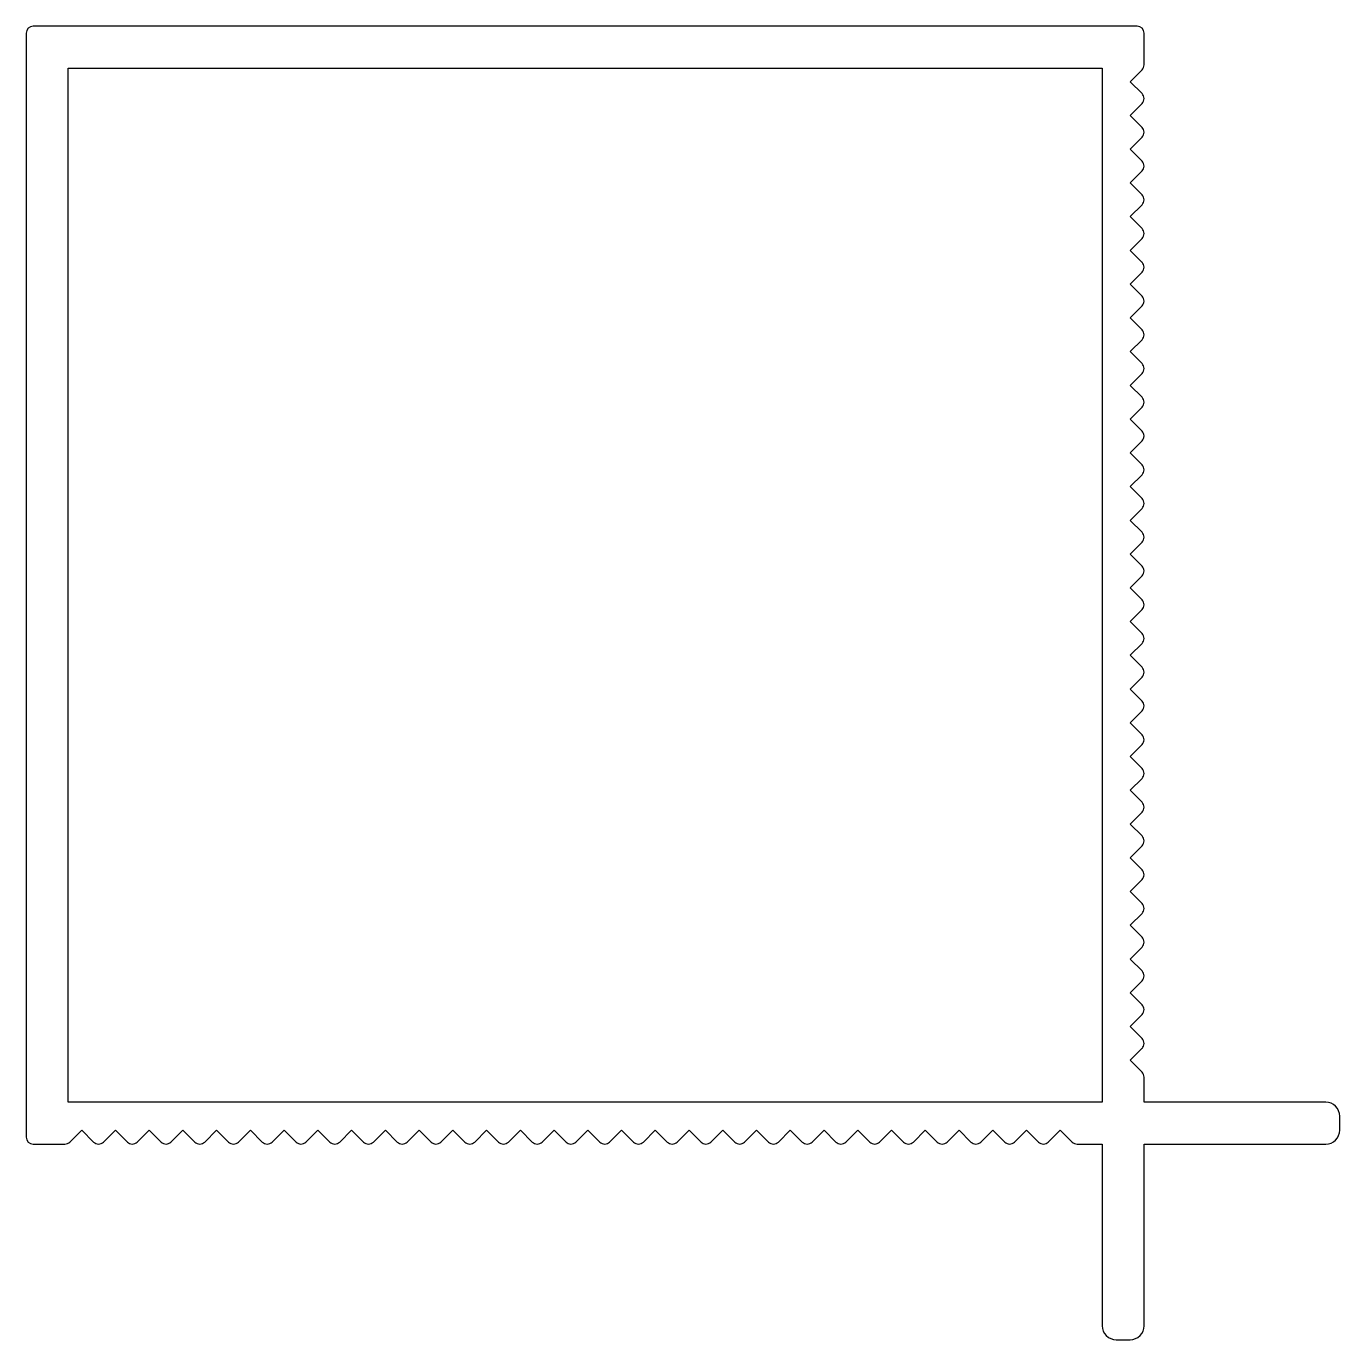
# Model space of a CAD drawing. Extents: x 1836.4 to 1883.4, y 1808.5 to 1855.5.
import ezdxf

# ---------------------------------------------------------------- set-up
doc = ezdxf.new("R2010")
doc.units = 0
doc.layers.get('0').update_dxf_attribs({"linetype": 'CONTINUOUS'})

msp = doc.modelspace()

# ---------------------------------------------------------------- linework, layer by layer
for p, q in [((1836.369, 1855.293), (1836.369, 1815.792)), ((1876.119, 1855.543), (1836.619, 1855.543)), ((1876.369, 1854.164), (1876.369, 1855.293)), ((1837.869, 1817.042), (1837.869, 1854.042)), ((1837.869, 1854.042), (1874.869, 1854.042)), ((1874.869, 1854.042), (1874.869, 1817.042)), ((1875.869, 1853.56), (1876.296, 1853.987)), ((1876.296, 1853.133), (1875.869, 1853.56)), ((1875.869, 1852.352), (1876.296, 1852.78)), ((1876.296, 1851.925), (1875.869, 1852.352)), ((1875.869, 1851.145), (1876.296, 1851.572)), ((1876.296, 1850.718), (1875.869, 1851.145)), ((1875.869, 1849.938), (1876.296, 1850.365)), ((1876.296, 1849.511), (1875.869, 1849.938)), ((1875.869, 1848.73), (1876.296, 1849.157)), ((1876.296, 1848.303), (1875.869, 1848.73)), ((1875.869, 1847.522), (1876.296, 1847.95)), ((1876.296, 1847.095), (1875.869, 1847.522)), ((1875.869, 1846.315), (1876.296, 1846.742)), ((1876.296, 1845.888), (1875.869, 1846.315)), ((1875.869, 1845.108), (1876.296, 1845.535)), ((1876.296, 1844.681), (1875.869, 1845.108)), ((1875.869, 1843.9), (1876.296, 1844.327)), ((1876.296, 1843.473), (1875.869, 1843.9)), ((1875.869, 1842.693), (1876.296, 1843.12)), ((1876.296, 1842.266), (1875.869, 1842.693)), ((1875.869, 1841.485), (1876.296, 1841.912)), ((1876.296, 1841.058), (1875.869, 1841.485)), ((1875.869, 1840.278), (1876.296, 1840.705)), ((1876.296, 1839.851), (1875.869, 1840.278)), ((1875.869, 1839.07), (1876.296, 1839.497)), ((1876.296, 1838.643), (1875.869, 1839.07)), ((1875.869, 1837.863), (1876.296, 1838.29)), ((1876.296, 1837.436), (1875.869, 1837.863)), ((1875.869, 1836.655), (1876.296, 1837.082)), ((1876.296, 1836.228), (1875.869, 1836.655)), ((1875.869, 1835.448), (1876.296, 1835.875)), ((1876.296, 1835.021), (1875.869, 1835.448)), ((1875.869, 1834.24), (1876.296, 1834.667)), ((1876.296, 1833.813), (1875.869, 1834.24)), ((1875.869, 1833.033), (1876.296, 1833.46)), ((1876.296, 1832.606), (1875.869, 1833.033)), ((1875.869, 1831.825), (1876.296, 1832.252)), ((1876.296, 1831.398), (1875.869, 1831.825)), ((1875.869, 1830.618), (1876.296, 1831.045)), ((1876.296, 1830.191), (1875.869, 1830.618)), ((1875.869, 1829.41), (1876.296, 1829.837)), ((1876.296, 1828.983), (1875.869, 1829.41)), ((1875.869, 1828.203), (1876.296, 1828.63)), ((1876.296, 1827.776), (1875.869, 1828.203)), ((1875.869, 1826.995), (1876.296, 1827.422)), ((1876.296, 1826.568), (1875.869, 1826.995)), ((1875.869, 1825.788), (1876.296, 1826.215)), ((1876.296, 1825.361), (1875.869, 1825.788)), ((1875.869, 1824.58), (1876.296, 1825.007)), ((1876.296, 1824.153), (1875.869, 1824.58)), ((1875.869, 1823.373), (1876.296, 1823.8)), ((1876.296, 1822.946), (1875.869, 1823.373)), ((1875.869, 1822.165), (1876.296, 1822.592)), ((1876.296, 1821.738), (1875.869, 1822.165)), ((1875.869, 1820.958), (1876.296, 1821.385)), ((1876.296, 1820.531), (1875.869, 1820.958)), ((1875.869, 1819.75), (1876.296, 1820.177)), ((1876.296, 1819.323), (1875.869, 1819.75)), ((1875.869, 1818.543), (1876.296, 1818.97)), ((1876.296, 1818.116), (1875.869, 1818.543)), ((1876.369, 1817.042), (1876.369, 1817.939)), ((1874.869, 1817.042), (1837.869, 1817.042)), ((1882.869, 1817.042), (1876.369, 1817.042)), ((1883.369, 1816.042), (1883.369, 1816.542)), ((1837.925, 1815.616), (1838.352, 1816.043)), ((1838.352, 1816.043), (1838.779, 1815.616)), ((1839.132, 1815.616), (1839.559, 1816.043)), ((1839.559, 1816.043), (1839.986, 1815.616)), ((1840.34, 1815.616), (1840.767, 1816.043)), ((1840.767, 1816.043), (1841.194, 1815.616)), ((1841.547, 1815.616), (1841.974, 1816.043)), ((1841.974, 1816.043), (1842.401, 1815.616)), ((1842.755, 1815.616), (1843.182, 1816.043)), ((1843.182, 1816.043), (1843.609, 1815.616)), ((1843.962, 1815.616), (1844.389, 1816.043)), ((1844.389, 1816.043), (1844.816, 1815.616)), ((1845.17, 1815.616), (1845.597, 1816.043)), ((1845.597, 1816.043), (1846.024, 1815.616)), ((1846.377, 1815.616), (1846.804, 1816.043)), ((1846.804, 1816.043), (1847.231, 1815.616)), ((1847.585, 1815.616), (1848.012, 1816.043)), ((1848.012, 1816.043), (1848.439, 1815.616)), ((1848.792, 1815.616), (1849.219, 1816.043)), ((1849.219, 1816.043), (1849.646, 1815.616)), ((1850, 1815.616), (1850.427, 1816.043)), ((1850.427, 1816.043), (1850.854, 1815.616)), ((1851.207, 1815.616), (1851.634, 1816.043)), ((1851.634, 1816.043), (1852.061, 1815.616)), ((1852.415, 1815.616), (1852.842, 1816.043)), ((1852.842, 1816.043), (1853.269, 1815.616)), ((1853.622, 1815.616), (1854.049, 1816.043)), ((1854.049, 1816.043), (1854.476, 1815.616)), ((1854.83, 1815.616), (1855.257, 1816.043)), ((1855.257, 1816.043), (1855.684, 1815.616)), ((1856.037, 1815.616), (1856.464, 1816.043)), ((1856.464, 1816.043), (1856.891, 1815.616)), ((1857.245, 1815.616), (1857.672, 1816.043)), ((1857.672, 1816.043), (1858.099, 1815.616)), ((1858.452, 1815.616), (1858.879, 1816.043)), ((1858.879, 1816.043), (1859.306, 1815.616)), ((1859.66, 1815.616), (1860.087, 1816.043)), ((1860.087, 1816.043), (1860.514, 1815.616)), ((1860.867, 1815.616), (1861.294, 1816.043)), ((1861.294, 1816.043), (1861.721, 1815.616)), ((1862.075, 1815.616), (1862.502, 1816.043)), ((1862.502, 1816.043), (1862.929, 1815.616)), ((1863.282, 1815.616), (1863.709, 1816.043)), ((1863.709, 1816.043), (1864.136, 1815.616)), ((1864.49, 1815.616), (1864.917, 1816.043)), ((1864.917, 1816.043), (1865.344, 1815.616)), ((1865.697, 1815.616), (1866.124, 1816.043)), ((1866.124, 1816.043), (1866.551, 1815.616)), ((1866.905, 1815.616), (1867.332, 1816.043)), ((1867.332, 1816.043), (1867.759, 1815.616)), ((1868.112, 1815.616), (1868.539, 1816.043)), ((1868.539, 1816.043), (1868.966, 1815.616)), ((1869.32, 1815.616), (1869.747, 1816.043)), ((1869.747, 1816.043), (1870.174, 1815.616)), ((1870.527, 1815.616), (1870.954, 1816.043)), ((1870.954, 1816.043), (1871.381, 1815.616)), ((1871.735, 1815.616), (1872.162, 1816.043)), ((1872.162, 1816.043), (1872.589, 1815.616)), ((1872.942, 1815.616), (1873.369, 1816.043)), ((1873.369, 1816.043), (1873.796, 1815.616)), ((1836.619, 1815.542), (1837.748, 1815.542)), ((1873.973, 1815.542), (1874.869, 1815.542)), ((1874.869, 1815.542), (1874.869, 1809.042)), ((1876.369, 1809.042), (1876.369, 1815.542)), ((1876.369, 1815.542), (1882.869, 1815.542)), ((1875.369, 1808.542), (1875.869, 1808.542))]:
    msp.add_line(p, q)
for centre, radius, start, end in [((1836.619, 1855.293), 0.25, 90, 180), ((1876.119, 1855.293), 0.25, 0, 90), ((1876.119, 1854.164), 0.25, 315.0248, 0), ((1876.119, 1852.956), 0.25, 315.016, 44.992), ((1876.119, 1851.749), 0.25, 315.016, 44.984), ((1876.119, 1850.541), 0.25, 315.016, 44.984), ((1876.119, 1849.334), 0.25, 315.016, 44.984), ((1876.119, 1848.126), 0.25, 315.024, 44.984), ((1876.119, 1846.919), 0.25, 315.016, 44.984), ((1876.119, 1845.711), 0.25, 315.016, 44.984), ((1876.119, 1844.504), 0.25, 315.016, 44.984), ((1876.119, 1843.296), 0.25, 315.016, 44.984), ((1876.119, 1842.089), 0.25, 315.016, 44.984), ((1876.119, 1840.881), 0.25, 315.016, 44.976), ((1876.119, 1839.674), 0.25, 315.016, 44.984), ((1876.119, 1838.466), 0.25, 315.016, 44.984), ((1876.119, 1837.259), 0.25, 315.016, 44.984), ((1876.119, 1836.051), 0.25, 315.016, 44.984), ((1876.119, 1834.844), 0.25, 315.008, 44.984), ((1876.119, 1833.636), 0.25, 315.016, 44.984), ((1876.119, 1832.429), 0.25, 315.016, 44.984), ((1876.119, 1831.221), 0.25, 315.016, 44.984), ((1876.119, 1830.014), 0.25, 315.016, 44.984), ((1876.119, 1828.806), 0.25, 315.008, 44.984), ((1876.119, 1827.599), 0.25, 315.016, 44.984), ((1876.119, 1826.391), 0.25, 315.016, 44.984), ((1876.119, 1825.184), 0.25, 315.016, 44.984), ((1876.119, 1823.976), 0.25, 315.016, 44.984), ((1876.119, 1822.769), 0.25, 315.016, 44.984), ((1876.119, 1821.561), 0.25, 315.024, 44.984), ((1876.119, 1820.354), 0.25, 315.016, 44.984), ((1876.119, 1819.146), 0.25, 315.016, 44.984), ((1876.119, 1817.939), 0.25, 0, 44.9834), ((1882.869, 1816.542), 0.5, 0, 90), ((1836.619, 1815.792), 0.25, 180, 270), ((1837.748, 1815.792), 0.25, 270, 314.9917), ((1838.955, 1815.792), 0.25, 225.008, 314.992), ((1840.163, 1815.792), 0.25, 225.008, 314.992), ((1841.37, 1815.792), 0.25, 225.008, 314.992), ((1842.578, 1815.792), 0.25, 225.008, 314.992), ((1843.785, 1815.792), 0.25, 225, 314.992), ((1844.993, 1815.792), 0.25, 225.008, 314.992), ((1846.2, 1815.792), 0.25, 225.008, 314.992), ((1847.408, 1815.792), 0.25, 225.008, 314.992), ((1848.615, 1815.792), 0.25, 225.008, 314.992), ((1849.823, 1815.792), 0.25, 225, 314.992), ((1851.03, 1815.792), 0.25, 225.008, 314.992), ((1852.238, 1815.792), 0.25, 225.008, 314.992), ((1853.445, 1815.792), 0.25, 225.008, 314.992), ((1854.653, 1815.792), 0.25, 225.008, 314.992), ((1855.86, 1815.792), 0.25, 225.008, 314.984), ((1857.068, 1815.792), 0.25, 225.008, 314.992), ((1858.275, 1815.792), 0.25, 225.008, 314.992), ((1859.483, 1815.792), 0.25, 225.008, 314.992), ((1860.69, 1815.792), 0.25, 225.008, 314.992), ((1861.898, 1815.792), 0.25, 225.008, 314.992), ((1863.105, 1815.792), 0.25, 225.008, 314.992), ((1864.313, 1815.792), 0.25, 225.008, 314.992), ((1865.52, 1815.792), 0.25, 225.008, 314.992), ((1866.728, 1815.792), 0.25, 225.008, 314.992), ((1867.935, 1815.792), 0.25, 225.008, 315), ((1869.143, 1815.792), 0.25, 225.008, 314.992), ((1870.35, 1815.792), 0.25, 225.008, 314.992), ((1871.558, 1815.792), 0.25, 225.008, 314.992), ((1872.765, 1815.792), 0.25, 225.008, 314.992), ((1873.973, 1815.792), 0.25, 225.0083, 270), ((1882.869, 1816.042), 0.5, 270, 0), ((1875.369, 1809.042), 0.5, 180, 270), ((1875.869, 1809.042), 0.5, 270, 0)]:
    msp.add_arc(centre, radius, start, end)

doc.saveas('drawing.dxf')
